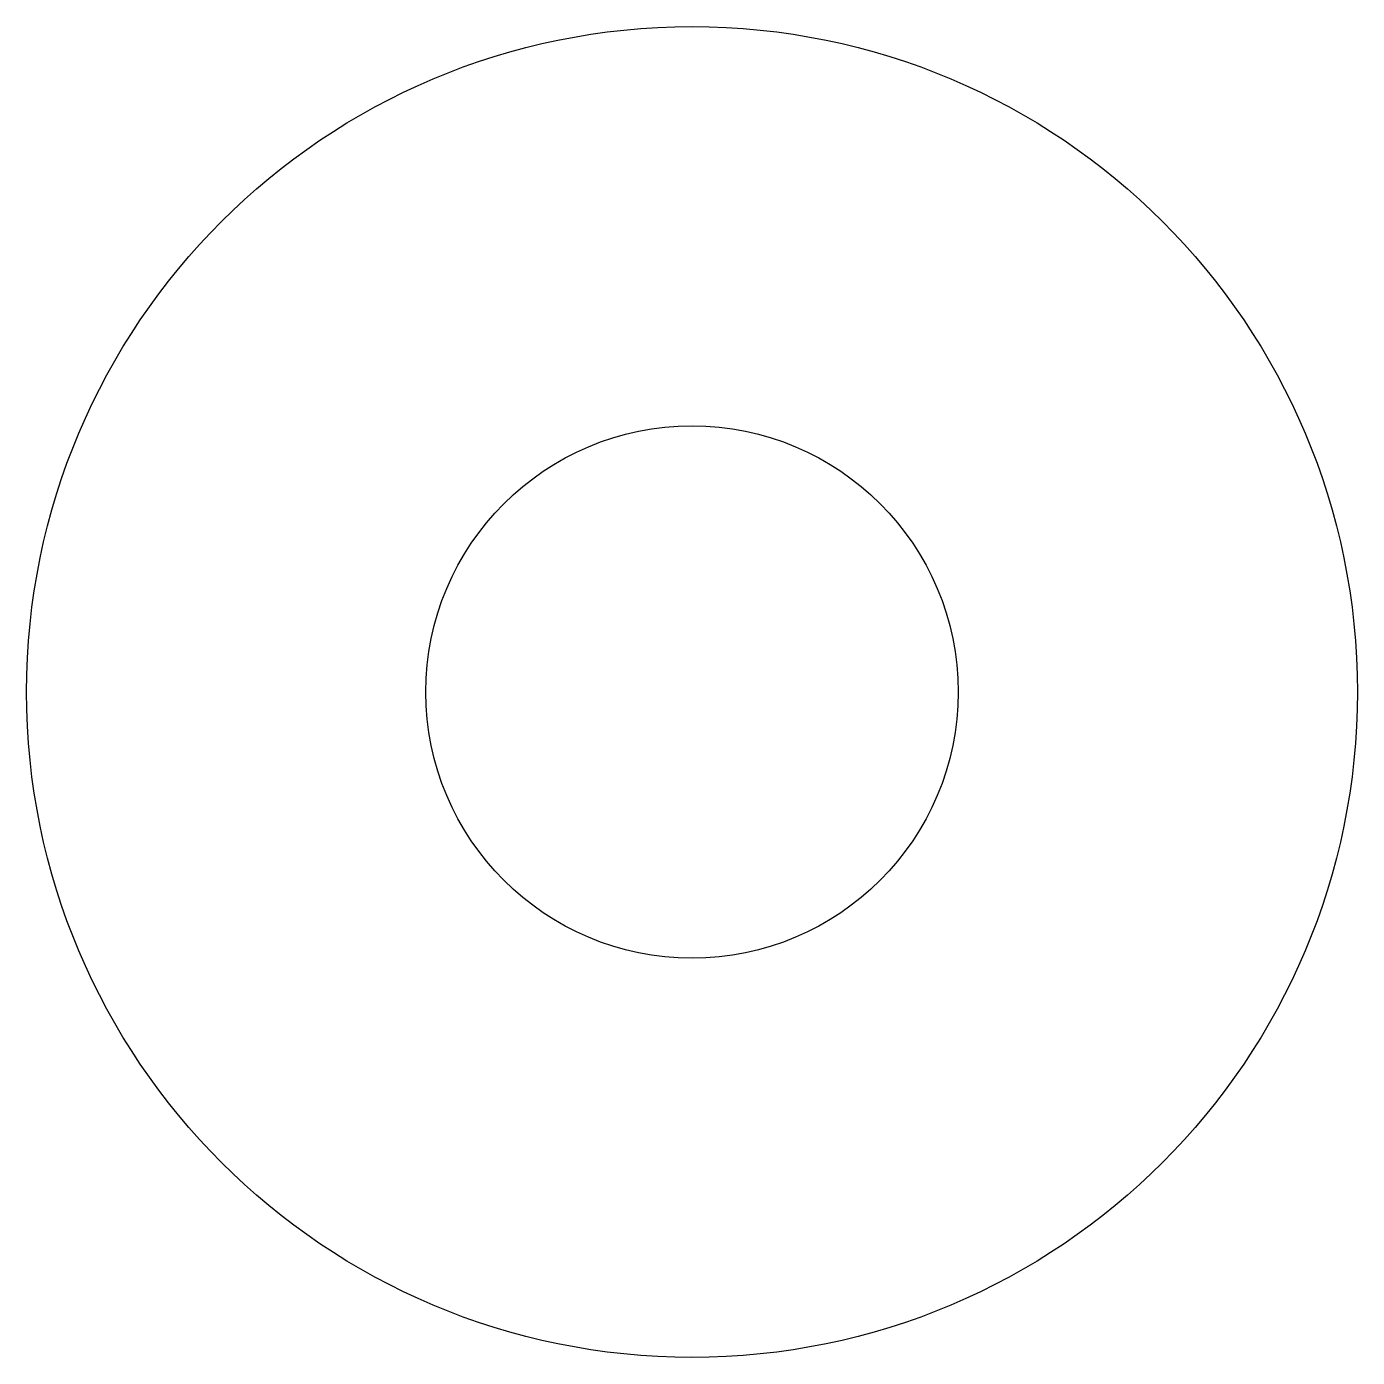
# Model space of a CAD drawing. Header units: millimetres. Extents: x -2.5 to 2.5, y -2.5 to 2.5.
import ezdxf

# ---------------------------------------------------------------- set-up
doc = ezdxf.new("R2010")
doc.units = ezdxf.units.MM
doc.layers.add('Shape2DView', color=7, linetype='CONTINUOUS')

msp = doc.modelspace()

# ---------------------------------------------------------------- linework, layer by layer
at = {"layer": 'Shape2DView'}
for radius in [2.5, 1]:
    msp.add_circle((0, 0), radius, dxfattribs=at)

doc.saveas('drawing.dxf')
